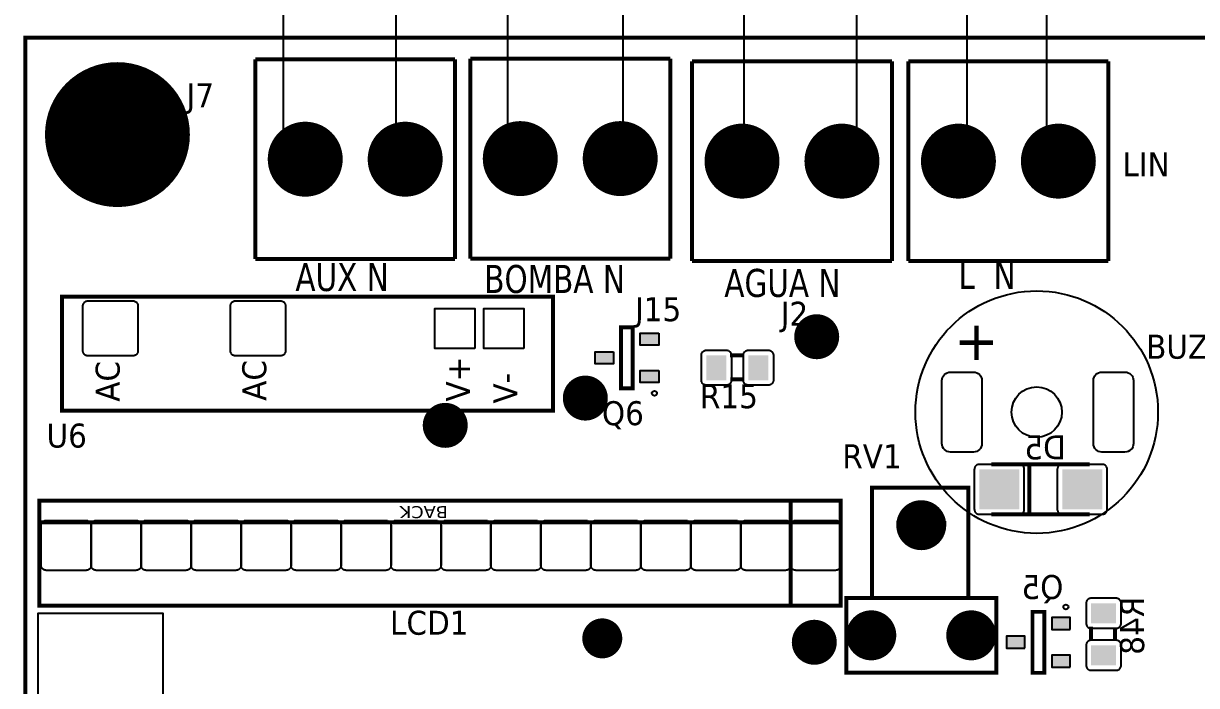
# Model space of a CAD drawing. Header units: millimetres. Extents: x 123.5 to 144.3, y 105.4 to 121.6.
# Drawn here: x 126.183 to 129.704, y 114.305 to 116.292 of the extents above; entities that cross this region are included whole.
import ezdxf

# ---------------------------------------------------------------- set-up
doc = ezdxf.new("R2010")
doc.units = ezdxf.units.MM
for name, color, linetype in [('BLK_12AWG', 7, 'Continuous'), ('DESC', 250, 'Continuous'), ('WIRES', 7, 'Continuous')]:
    doc.layers.add(name, color=color, linetype=linetype)
doc.styles.get("Standard").update_dxf_attribs({"font": 'tahoma.ttf'})

# ---------------------------------------------------------------- blocks, each defined once
blk = doc.blocks.new('RPAD')
blk.add_trace([(-0.5, -0.5), (-0.5, 0.5), (0.5, -0.5), (0.5, 0.5)])
blk = doc.blocks.new('EPAD')
at = {"const_width": 0.5}
blk.add_lwpolyline([(-0.25, 0, 1), (0.25, 0, 1)], format="xyb", close=True, dxfattribs=at)
blk = doc.blocks.new('scrcard')
for points, const_width in [([(127.2227, 111.6804), (131.8004, 111.6804), (131.8004, 115.2792), (127.2227, 115.2792), (127.2227, 111.6804)], 0.008), ([(127.2227, 111.6804), (131.8004, 111.6804), (131.8004, 115.2792), (127.2227, 115.2792), (127.2227, 111.6804)], 0.008), ([(127.2227, 111.6804), (131.8004, 111.6804), (131.8004, 115.2792), (127.2227, 115.2792), (127.2227, 111.6804)], 0.008), ([(127.6825, 115.2359), (127.6825, 114.8359)], 0.008), ([(127.6825, 115.2359), (128.0825, 115.2359)], 0.008), ([(127.6825, 115.2359), (127.6825, 114.8359)], 0.008), ([(127.6825, 115.2359), (128.0825, 115.2359)], 0.008), ([(127.6825, 115.2359), (127.6825, 114.8359)], 0.008), ([(127.6825, 115.2359), (128.0825, 115.2359)], 0.008), ([(128.0825, 115.2359), (128.0825, 114.8359)], 0.008), ([(128.0825, 115.2359), (128.0825, 114.8359)], 0.008), ([(128.0825, 115.2359), (128.0825, 114.8359)], 0.008), ([(128.1128, 115.2371), (128.1128, 114.8371)], 0.008), ([(128.1128, 115.2371), (128.5128, 115.2371)], 0.008), ([(128.1128, 115.2371), (128.1128, 114.8371)], 0.008), ([(128.1128, 115.2371), (128.5128, 115.2371)], 0.008), ([(128.1128, 115.2371), (128.1128, 114.8371)], 0.008), ([(128.1128, 115.2371), (128.5128, 115.2371)], 0.008), ([(128.5128, 115.2371), (128.5128, 114.8371)], 0.008), ([(128.5128, 115.2371), (128.5128, 114.8371)], 0.008), ([(128.5128, 115.2371), (128.5128, 114.8371)], 0.008), ([(128.5565, 115.232), (128.5565, 114.832)], 0.008), ([(128.5565, 115.232), (128.9565, 115.232)], 0.008), ([(128.5565, 115.232), (128.5565, 114.832)], 0.008), ([(128.5565, 115.232), (128.9565, 115.232)], 0.008), ([(128.5565, 115.232), (128.5565, 114.832)], 0.008), ([(128.5565, 115.232), (128.9565, 115.232)], 0.008), ([(128.9565, 115.232), (128.9565, 114.832)], 0.008), ([(128.9565, 115.232), (128.9565, 114.832)], 0.008), ([(128.9565, 115.232), (128.9565, 114.832)], 0.008), ([(128.9896, 115.232), (128.9896, 114.832)], 0.008), ([(128.9896, 115.232), (129.3896, 115.232)], 0.008), ([(128.9896, 115.232), (128.9896, 114.832)], 0.008), ([(128.9896, 115.232), (129.3896, 115.232)], 0.008), ([(128.9896, 115.232), (128.9896, 114.832)], 0.008), ([(128.9896, 115.232), (129.3896, 115.232)], 0.008), ([(129.3896, 115.232), (129.3896, 114.832)], 0.008), ([(129.3896, 115.232), (129.3896, 114.832)], 0.008), ([(129.3896, 115.232), (129.3896, 114.832)], 0.008), ([(127.6825, 114.8359), (128.0825, 114.8359)], 0.008), ([(127.6825, 114.8359), (128.0825, 114.8359)], 0.008), ([(127.6825, 114.8359), (128.0825, 114.8359)], 0.008), ([(128.1128, 114.8371), (128.5128, 114.8371)], 0.008), ([(128.1128, 114.8371), (128.5128, 114.8371)], 0.008), ([(128.1128, 114.8371), (128.5128, 114.8371)], 0.008), ([(128.5565, 114.832), (128.9565, 114.832)], 0.008), ([(128.5565, 114.832), (128.9565, 114.832)], 0.008), ([(128.5565, 114.832), (128.9565, 114.832)], 0.008), ([(128.9896, 114.832), (129.3896, 114.832)], 0.008), ([(128.9896, 114.832), (129.3896, 114.832)], 0.008), ([(128.9896, 114.832), (129.3896, 114.832)], 0.008), ([(127.296, 114.5326), (128.2785, 114.5326), (128.2785, 114.7609), (127.296, 114.7609), (127.296, 114.5326)], 0.008), ([(127.296, 114.5326), (128.2785, 114.5326), (128.2785, 114.7609), (127.296, 114.7609), (127.296, 114.5326)], 0.008), ([(127.296, 114.5326), (128.2785, 114.5326), (128.2785, 114.7609), (127.296, 114.7609), (127.296, 114.5326)], 0.008), ([(128.438, 114.6993), (128.4144, 114.6993), (128.4144, 114.5773), (128.438, 114.5773), (128.438, 114.6993)], 0.00787), ([(128.438, 114.6993), (128.4144, 114.6993), (128.4144, 114.5773), (128.438, 114.5773), (128.438, 114.6993)], 0.00787), ([(128.438, 114.6993), (128.4144, 114.6993), (128.4144, 114.5773), (128.438, 114.5773), (128.438, 114.6993)], 0.00787), ([(128.6603, 114.6436), (128.6323, 114.6436)], 0.008), ([(128.6603, 114.6436), (128.6323, 114.6436)], 0.008), ([(128.6603, 114.6436), (128.6323, 114.6436)], 0.008), ([(128.6603, 114.5956), (128.6333, 114.5956)], 0.008), ([(128.6603, 114.5956), (128.6333, 114.5956)], 0.008), ([(128.6603, 114.5956), (128.6333, 114.5956)], 0.008), ([(129.3524, 114.4252), (129.1554, 114.4252)], 0.008), ([(129.3524, 114.4252), (129.1554, 114.4252)], 0.008), ([(129.3524, 114.4252), (129.1554, 114.4252)], 0.008), ([(129.2314, 114.4252), (129.2314, 114.3252)], 0.008), ([(129.2314, 114.4252), (129.2314, 114.3252)], 0.008), ([(129.2314, 114.4252), (129.2314, 114.3252)], 0.008), ([(128.9167, 114.1578), (129.1097, 114.1578), (129.1097, 114.3782), (128.9167, 114.3782), (128.9167, 114.1578)], 0.008), ([(128.9167, 114.1578), (129.1097, 114.1578), (129.1097, 114.3782), (128.9167, 114.3782), (128.9167, 114.1578)], 0.008), ([(128.9167, 114.1578), (129.1097, 114.1578), (129.1097, 114.3782), (128.9167, 114.3782), (128.9167, 114.1578)], 0.008), ([(127.2502, 114.1422), (128.8542, 114.1422), (128.8542, 114.3524), (127.2502, 114.3524), (127.2502, 114.1422)], 0.008), ([(127.2502, 114.1422), (128.8542, 114.1422), (128.8542, 114.3524), (127.2502, 114.3524), (127.2502, 114.1422)], 0.008), ([(127.2502, 114.1422), (128.8542, 114.1422), (128.8542, 114.3524), (127.2502, 114.3524), (127.2502, 114.1422)], 0.008), ([(128.7542, 114.1461), (128.7542, 114.3485)], 0.008), ([(128.7542, 114.1461), (128.7542, 114.3485)], 0.008), ([(128.7542, 114.1461), (128.7542, 114.3485)], 0.008), ([(129.1554, 114.3252), (129.3524, 114.3252)], 0.008), ([(129.1554, 114.3252), (129.3524, 114.3252)], 0.008), ([(129.1554, 114.3252), (129.3524, 114.3252)], 0.008), ([(128.8514, 114.3091), (127.253, 114.3091)], 0.008), ([(128.8514, 114.3091), (127.253, 114.3091)], 0.008), ([(128.8514, 114.3091), (127.253, 114.3091)], 0.008), ([(128.9652, 114.308), (129.0652, 114.308)], 0.008), ([(128.9652, 114.308), (129.0652, 114.308)], 0.008), ([(128.9652, 114.308), (129.0652, 114.308)], 0.008), ([(128.8652, 114.008), (129.1652, 114.008), (129.1652, 114.158), (128.8652, 114.158), (128.8652, 114.008)], 0.008), ([(128.8652, 114.008), (129.1652, 114.008), (129.1652, 114.158), (128.8652, 114.158), (128.8652, 114.008)], 0.008), ([(128.8652, 114.008), (129.1652, 114.008), (129.1652, 114.158), (128.8652, 114.158), (128.8652, 114.008)], 0.008), ([(129.2614, 114.0079), (129.2378, 114.0079), (129.2378, 114.13), (129.2614, 114.13), (129.2614, 114.0079)], 0.00787), ([(129.2614, 114.0079), (129.2378, 114.0079), (129.2378, 114.13), (129.2614, 114.13), (129.2614, 114.0079)], 0.00787), ([(129.2614, 114.0079), (129.2378, 114.0079), (129.2378, 114.13), (129.2614, 114.13), (129.2614, 114.0079)], 0.00787), ([(129.3552, 114.0721), (129.3552, 114.1001)], 0.008), ([(129.3552, 114.0721), (129.3552, 114.1001)], 0.008), ([(129.3552, 114.0721), (129.3552, 114.1001)], 0.008), ([(129.4032, 114.0721), (129.4032, 114.0991)], 0.008), ([(129.4032, 114.0721), (129.4032, 114.0991)], 0.008), ([(129.4032, 114.0721), (129.4032, 114.0991)], 0.008)]:
    blk.add_lwpolyline(points, dxfattribs=dict(const_width=const_width))
for points in [[(127.4377, 114.6423), (127.3477, 114.6423), (127.3467, 114.6424), (127.3457, 114.6425), (127.3447, 114.6428), (127.3438, 114.6431), (127.3429, 114.6435), (127.3421, 114.644), (127.3413, 114.6446), (127.3406, 114.6452), (127.34, 114.6459), (127.3394, 114.6467), (127.3389, 114.6475), (127.3385, 114.6484), (127.3381, 114.6493), (127.3379, 114.6503), (127.3378, 114.6513), (127.3377, 114.6523), (127.3377, 114.7423), (127.3378, 114.7434), (127.3379, 114.7444), (127.3381, 114.7453), (127.3385, 114.7463), (127.3389, 114.7471), (127.3394, 114.748), (127.34, 114.7487), (127.3406, 114.7494), (127.3413, 114.7501), (127.3421, 114.7506), (127.3429, 114.7511), (127.3438, 114.7516), (127.3447, 114.7519), (127.3457, 114.7521), (127.3467, 114.7523), (127.3477, 114.7523), (127.4377, 114.7523), (127.4387, 114.7523), (127.4398, 114.7521), (127.4407, 114.7519), (127.4416, 114.7516), (127.4425, 114.7511), (127.4433, 114.7506), (127.4441, 114.7501), (127.4448, 114.7494), (127.4455, 114.7487), (127.446, 114.748), (127.4465, 114.7471), (127.4469, 114.7463), (127.4473, 114.7453), (127.4475, 114.7444), (127.4477, 114.7434), (127.4477, 114.7423), (127.4477, 114.6523), (127.4477, 114.6513), (127.4475, 114.6503), (127.4473, 114.6493), (127.4469, 114.6484), (127.4465, 114.6475), (127.446, 114.6467), (127.4455, 114.6459), (127.4448, 114.6452), (127.4441, 114.6446), (127.4433, 114.644), (127.4425, 114.6435), (127.4416, 114.6431), (127.4407, 114.6428), (127.4398, 114.6425), (127.4387, 114.6424), (127.4377, 114.6423)], [(127.733, 114.6423), (127.643, 114.6423), (127.6419, 114.6424), (127.6409, 114.6425), (127.64, 114.6428), (127.639, 114.6431), (127.6382, 114.6435), (127.6373, 114.644), (127.6366, 114.6446), (127.6359, 114.6452), (127.6352, 114.6459), (127.6347, 114.6467), (127.6342, 114.6475), (127.6338, 114.6484), (127.6334, 114.6493), (127.6332, 114.6503), (127.633, 114.6513), (127.633, 114.6523), (127.633, 114.7423), (127.633, 114.7434), (127.6332, 114.7444), (127.6334, 114.7453), (127.6338, 114.7463), (127.6342, 114.7471), (127.6347, 114.748), (127.6352, 114.7487), (127.6359, 114.7494), (127.6366, 114.7501), (127.6373, 114.7506), (127.6382, 114.7511), (127.639, 114.7516), (127.64, 114.7519), (127.6409, 114.7521), (127.6419, 114.7523), (127.643, 114.7523), (127.733, 114.7523), (127.734, 114.7523), (127.735, 114.7521), (127.736, 114.7519), (127.7369, 114.7516), (127.7378, 114.7511), (127.7386, 114.7506), (127.7394, 114.7501), (127.7401, 114.7494), (127.7407, 114.7487), (127.7413, 114.748), (127.7418, 114.7471), (127.7422, 114.7463), (127.7425, 114.7453), (127.7428, 114.7444), (127.7429, 114.7434), (127.743, 114.7423), (127.743, 114.6523), (127.7429, 114.6513), (127.7428, 114.6503), (127.7425, 114.6493), (127.7422, 114.6484), (127.7418, 114.6475), (127.7413, 114.6467), (127.7407, 114.6459), (127.7401, 114.6452), (127.7394, 114.6446), (127.7386, 114.644), (127.7378, 114.6435), (127.7369, 114.6431), (127.736, 114.6428), (127.735, 114.6425), (127.734, 114.6424), (127.733, 114.6423)], [(128.1217, 114.6573), (128.0417, 114.6573), (128.0417, 114.7373), (128.1217, 114.7373), (128.1217, 114.6573)], [(128.2201, 114.6573), (128.1401, 114.6573), (128.1401, 114.7373), (128.2201, 114.7373), (128.2201, 114.6573)], [(128.4899, 114.6877), (128.4899, 114.6637), (128.4529, 114.6637), (128.4529, 114.6877), (128.4899, 114.6877)], [(128.3994, 114.6503), (128.3994, 114.6263), (128.3624, 114.6263), (128.3624, 114.6503), (128.3994, 114.6503)], [(128.6253, 114.5836), (128.5853, 114.5836), (128.5843, 114.5836), (128.5833, 114.5838), (128.5823, 114.584), (128.5814, 114.5844), (128.5805, 114.5848), (128.5797, 114.5853), (128.5789, 114.5858), (128.5782, 114.5865), (128.5776, 114.5872), (128.577, 114.588), (128.5765, 114.5888), (128.5761, 114.5897), (128.5757, 114.5906), (128.5755, 114.5915), (128.5754, 114.5925), (128.5753, 114.5936), (128.5753, 114.6436), (128.5754, 114.6446), (128.5755, 114.6456), (128.5757, 114.6466), (128.5761, 114.6475), (128.5765, 114.6484), (128.577, 114.6492), (128.5776, 114.65), (128.5782, 114.6507), (128.5789, 114.6513), (128.5797, 114.6519), (128.5805, 114.6524), (128.5814, 114.6528), (128.5823, 114.6531), (128.5833, 114.6534), (128.5843, 114.6535), (128.5853, 114.6536), (128.6253, 114.6536), (128.6263, 114.6535), (128.6273, 114.6534), (128.6283, 114.6531), (128.6292, 114.6528), (128.6301, 114.6524), (128.6309, 114.6519), (128.6317, 114.6513), (128.6324, 114.6507), (128.6331, 114.65), (128.6336, 114.6492), (128.6341, 114.6484), (128.6345, 114.6475), (128.6349, 114.6466), (128.6351, 114.6456), (128.6353, 114.6446), (128.6353, 114.6436), (128.6353, 114.5936), (128.6353, 114.5925), (128.6351, 114.5915), (128.6349, 114.5906), (128.6345, 114.5897), (128.6341, 114.5888), (128.6336, 114.588), (128.6331, 114.5872), (128.6324, 114.5865), (128.6317, 114.5858), (128.6309, 114.5853), (128.6301, 114.5848), (128.6292, 114.5844), (128.6283, 114.584), (128.6273, 114.5838), (128.6263, 114.5836), (128.6253, 114.5836)], [(128.7093, 114.5836), (128.6693, 114.5836), (128.6683, 114.5836), (128.6673, 114.5838), (128.6663, 114.584), (128.6654, 114.5844), (128.6645, 114.5848), (128.6637, 114.5853), (128.6629, 114.5858), (128.6622, 114.5865), (128.6616, 114.5872), (128.661, 114.588), (128.6605, 114.5888), (128.6601, 114.5897), (128.6597, 114.5906), (128.6595, 114.5915), (128.6594, 114.5925), (128.6593, 114.5936), (128.6593, 114.6436), (128.6594, 114.6446), (128.6595, 114.6456), (128.6597, 114.6466), (128.6601, 114.6475), (128.6605, 114.6484), (128.661, 114.6492), (128.6616, 114.65), (128.6622, 114.6507), (128.6629, 114.6513), (128.6637, 114.6519), (128.6645, 114.6524), (128.6654, 114.6528), (128.6663, 114.6531), (128.6673, 114.6534), (128.6683, 114.6535), (128.6693, 114.6536), (128.7093, 114.6536), (128.7103, 114.6535), (128.7113, 114.6534), (128.7123, 114.6531), (128.7132, 114.6528), (128.7141, 114.6524), (128.7149, 114.6519), (128.7157, 114.6513), (128.7164, 114.6507), (128.7171, 114.65), (128.7176, 114.6492), (128.7181, 114.6484), (128.7185, 114.6475), (128.7189, 114.6466), (128.7191, 114.6456), (128.7193, 114.6446), (128.7193, 114.6436), (128.7193, 114.5936), (128.7193, 114.5925), (128.7191, 114.5915), (128.7189, 114.5906), (128.7185, 114.5897), (128.7181, 114.5888), (128.7176, 114.588), (128.7171, 114.5872), (128.7164, 114.5865), (128.7157, 114.5858), (128.7149, 114.5853), (128.7141, 114.5848), (128.7132, 114.5844), (128.7123, 114.584), (128.7113, 114.5838), (128.7103, 114.5836), (128.7093, 114.5836)], [(128.4899, 114.6129), (128.4899, 114.5889), (128.4529, 114.5889), (128.4529, 114.6129), (128.4899, 114.6129)], [(129.0737, 114.6097), (129.1197, 114.6097), (129.1232, 114.6094), (129.1264, 114.6084), (129.1293, 114.6069), (129.1318, 114.6048), (129.1338, 114.6023), (129.1354, 114.5994), (129.1364, 114.5962), (129.1367, 114.5927), (129.1367, 114.4667), (129.1364, 114.4633), (129.1354, 114.46), (129.1338, 114.4571), (129.1318, 114.4546), (129.1293, 114.4526), (129.1264, 114.451), (129.1232, 114.4501), (129.1197, 114.4497), (129.0737, 114.4497), (129.0702, 114.4501), (129.067, 114.451), (129.0641, 114.4526), (129.0616, 114.4546), (129.0596, 114.4571), (129.058, 114.46), (129.057, 114.4633), (129.0567, 114.4667), (129.0567, 114.5927), (129.057, 114.5962), (129.058, 114.5994), (129.0596, 114.6023), (129.0616, 114.6048), (129.0641, 114.6069), (129.067, 114.6084), (129.0702, 114.6094), (129.0737, 114.6097)], [(129.3769, 114.6097), (129.4229, 114.6097), (129.4263, 114.6094), (129.4295, 114.6084), (129.4324, 114.6069), (129.4349, 114.6048), (129.437, 114.6023), (129.4385, 114.5994), (129.4395, 114.5962), (129.4399, 114.5927), (129.4399, 114.4667), (129.4395, 114.4633), (129.4385, 114.46), (129.437, 114.4571), (129.4349, 114.4546), (129.4324, 114.4526), (129.4295, 114.451), (129.4263, 114.4501), (129.4229, 114.4497), (129.3769, 114.4497), (129.3734, 114.4501), (129.3702, 114.451), (129.3673, 114.4526), (129.3648, 114.4546), (129.3627, 114.4571), (129.3612, 114.46), (129.3602, 114.4633), (129.3599, 114.4667), (129.3599, 114.5927), (129.3602, 114.5962), (129.3612, 114.5994), (129.3627, 114.6023), (129.3648, 114.6048), (129.3673, 114.6069), (129.3702, 114.6084), (129.3734, 114.6094), (129.3769, 114.6097)], [(129.2114, 114.4252), (129.1314, 114.4252), (129.1304, 114.4251), (129.1294, 114.425), (129.1284, 114.4247), (129.1275, 114.4244), (129.1266, 114.424), (129.1258, 114.4235), (129.125, 114.4229), (129.1243, 114.4223), (129.1237, 114.4216), (129.1231, 114.4208), (129.1226, 114.42), (129.1222, 114.4191), (129.1219, 114.4182), (129.1216, 114.4172), (129.1215, 114.4162), (129.1214, 114.4152), (129.1214, 114.3352), (129.1215, 114.3341), (129.1216, 114.3331), (129.1219, 114.3321), (129.1222, 114.3312), (129.1226, 114.3303), (129.1231, 114.3295), (129.1237, 114.3288), (129.1243, 114.3281), (129.125, 114.3274), (129.1258, 114.3268), (129.1266, 114.3263), (129.1275, 114.3259), (129.1284, 114.3256), (129.1294, 114.3254), (129.1304, 114.3252), (129.1314, 114.3252), (129.2114, 114.3252), (129.2125, 114.3252), (129.2135, 114.3254), (129.2144, 114.3256), (129.2153, 114.3259), (129.2162, 114.3263), (129.217, 114.3268), (129.2178, 114.3274), (129.2185, 114.3281), (129.2192, 114.3288), (129.2197, 114.3295), (129.2202, 114.3303), (129.2206, 114.3312), (129.221, 114.3321), (129.2212, 114.3331), (129.2214, 114.3341), (129.2214, 114.3352), (129.2214, 114.4152), (129.2214, 114.4162), (129.2212, 114.4172), (129.221, 114.4182), (129.2206, 114.4191), (129.2202, 114.42), (129.2197, 114.4208), (129.2192, 114.4216), (129.2185, 114.4223), (129.2178, 114.4229), (129.217, 114.4235), (129.2162, 114.424), (129.2153, 114.4244), (129.2144, 114.4247), (129.2135, 114.425), (129.2125, 114.4251), (129.2114, 114.4252)], [(129.3774, 114.4252), (129.2974, 114.4252), (129.2964, 114.4251), (129.2954, 114.425), (129.2944, 114.4247), (129.2935, 114.4244), (129.2926, 114.424), (129.2918, 114.4235), (129.291, 114.4229), (129.2903, 114.4223), (129.2897, 114.4216), (129.2891, 114.4208), (129.2886, 114.42), (129.2882, 114.4191), (129.2879, 114.4182), (129.2876, 114.4172), (129.2875, 114.4162), (129.2874, 114.4152), (129.2874, 114.3352), (129.2875, 114.3341), (129.2876, 114.3331), (129.2879, 114.3321), (129.2882, 114.3312), (129.2886, 114.3303), (129.2891, 114.3295), (129.2897, 114.3288), (129.2903, 114.3281), (129.291, 114.3274), (129.2918, 114.3268), (129.2926, 114.3263), (129.2935, 114.3259), (129.2944, 114.3256), (129.2954, 114.3254), (129.2964, 114.3252), (129.2974, 114.3252), (129.3774, 114.3252), (129.3785, 114.3252), (129.3795, 114.3254), (129.3804, 114.3256), (129.3813, 114.3259), (129.3822, 114.3263), (129.383, 114.3268), (129.3838, 114.3274), (129.3845, 114.3281), (129.3852, 114.3288), (129.3857, 114.3295), (129.3862, 114.3303), (129.3866, 114.3312), (129.387, 114.3321), (129.3872, 114.3331), (129.3874, 114.3341), (129.3874, 114.3352), (129.3874, 114.4152), (129.3874, 114.4162), (129.3872, 114.4172), (129.387, 114.4182), (129.3866, 114.4191), (129.3862, 114.42), (129.3857, 114.4208), (129.3852, 114.4216), (129.3845, 114.4223), (129.3838, 114.4229), (129.383, 114.4235), (129.3822, 114.424), (129.3813, 114.4244), (129.3804, 114.4247), (129.3795, 114.425), (129.3785, 114.4251), (129.3774, 114.4252)], [(127.3442, 114.213), (127.2642, 114.213), (127.2631, 114.2131), (127.2621, 114.2132), (127.2612, 114.2135), (127.2602, 114.2138), (127.2594, 114.2142), (127.2585, 114.2147), (127.2578, 114.2153), (127.2571, 114.2159), (127.2564, 114.2166), (127.2558, 114.2174), (127.2553, 114.2182), (127.2549, 114.2191), (127.2546, 114.22), (127.2544, 114.221), (127.2542, 114.222), (127.2542, 114.223), (127.2542, 114.303), (127.2542, 114.3041), (127.2544, 114.3051), (127.2546, 114.306), (127.2549, 114.307), (127.2553, 114.3078), (127.2558, 114.3087), (127.2564, 114.3094), (127.2571, 114.3101), (127.2578, 114.3108), (127.2585, 114.3113), (127.2594, 114.3118), (127.2602, 114.3123), (127.2612, 114.3126), (127.2621, 114.3128), (127.2631, 114.313), (127.2642, 114.313), (127.3442, 114.313), (127.3452, 114.313), (127.3462, 114.3128), (127.3472, 114.3126), (127.3481, 114.3123), (127.349, 114.3118), (127.3498, 114.3113), (127.3506, 114.3108), (127.3513, 114.3101), (127.3519, 114.3094), (127.3525, 114.3087), (127.353, 114.3078), (127.3534, 114.307), (127.3537, 114.306), (127.354, 114.3051), (127.3541, 114.3041), (127.3542, 114.303), (127.3542, 114.223), (127.3541, 114.222), (127.354, 114.221), (127.3537, 114.22), (127.3534, 114.2191), (127.353, 114.2182), (127.3525, 114.2174), (127.3519, 114.2166), (127.3513, 114.2159), (127.3506, 114.2153), (127.3498, 114.2147), (127.349, 114.2142), (127.3481, 114.2138), (127.3472, 114.2135), (127.3462, 114.2132), (127.3452, 114.2131), (127.3442, 114.213)], [(127.4442, 114.213), (127.3642, 114.213), (127.3631, 114.2131), (127.3621, 114.2132), (127.3612, 114.2135), (127.3602, 114.2138), (127.3594, 114.2142), (127.3585, 114.2147), (127.3578, 114.2153), (127.3571, 114.2159), (127.3564, 114.2166), (127.3558, 114.2174), (127.3553, 114.2182), (127.3549, 114.2191), (127.3546, 114.22), (127.3544, 114.221), (127.3542, 114.222), (127.3542, 114.223), (127.3542, 114.303), (127.3542, 114.3041), (127.3544, 114.3051), (127.3546, 114.306), (127.3549, 114.307), (127.3553, 114.3078), (127.3558, 114.3087), (127.3564, 114.3094), (127.3571, 114.3101), (127.3578, 114.3108), (127.3585, 114.3113), (127.3594, 114.3118), (127.3602, 114.3123), (127.3612, 114.3126), (127.3621, 114.3128), (127.3631, 114.313), (127.3642, 114.313), (127.4442, 114.313), (127.4452, 114.313), (127.4462, 114.3128), (127.4472, 114.3126), (127.4481, 114.3123), (127.449, 114.3118), (127.4498, 114.3113), (127.4506, 114.3108), (127.4513, 114.3101), (127.4519, 114.3094), (127.4525, 114.3087), (127.453, 114.3078), (127.4534, 114.307), (127.4537, 114.306), (127.454, 114.3051), (127.4541, 114.3041), (127.4542, 114.303), (127.4542, 114.223), (127.4541, 114.222), (127.454, 114.221), (127.4537, 114.22), (127.4534, 114.2191), (127.453, 114.2182), (127.4525, 114.2174), (127.4519, 114.2166), (127.4513, 114.2159), (127.4506, 114.2153), (127.4498, 114.2147), (127.449, 114.2142), (127.4481, 114.2138), (127.4472, 114.2135), (127.4462, 114.2132), (127.4452, 114.2131), (127.4442, 114.213)], [(127.5442, 114.213), (127.4642, 114.213), (127.4631, 114.2131), (127.4621, 114.2132), (127.4612, 114.2135), (127.4602, 114.2138), (127.4594, 114.2142), (127.4585, 114.2147), (127.4578, 114.2153), (127.4571, 114.2159), (127.4564, 114.2166), (127.4558, 114.2174), (127.4553, 114.2182), (127.4549, 114.2191), (127.4546, 114.22), (127.4544, 114.221), (127.4542, 114.222), (127.4542, 114.223), (127.4542, 114.303), (127.4542, 114.3041), (127.4544, 114.3051), (127.4546, 114.306), (127.4549, 114.307), (127.4553, 114.3078), (127.4558, 114.3087), (127.4564, 114.3094), (127.4571, 114.3101), (127.4578, 114.3108), (127.4585, 114.3113), (127.4594, 114.3118), (127.4602, 114.3123), (127.4612, 114.3126), (127.4621, 114.3128), (127.4631, 114.313), (127.4642, 114.313), (127.5442, 114.313), (127.5452, 114.313), (127.5462, 114.3128), (127.5472, 114.3126), (127.5481, 114.3123), (127.549, 114.3118), (127.5498, 114.3113), (127.5506, 114.3108), (127.5513, 114.3101), (127.5519, 114.3094), (127.5525, 114.3087), (127.553, 114.3078), (127.5534, 114.307), (127.5537, 114.306), (127.554, 114.3051), (127.5541, 114.3041), (127.5542, 114.303), (127.5542, 114.223), (127.5541, 114.222), (127.554, 114.221), (127.5537, 114.22), (127.5534, 114.2191), (127.553, 114.2182), (127.5525, 114.2174), (127.5519, 114.2166), (127.5513, 114.2159), (127.5506, 114.2153), (127.5498, 114.2147), (127.549, 114.2142), (127.5481, 114.2138), (127.5472, 114.2135), (127.5462, 114.2132), (127.5452, 114.2131), (127.5442, 114.213)], [(127.6442, 114.213), (127.5642, 114.213), (127.5631, 114.2131), (127.5621, 114.2132), (127.5612, 114.2135), (127.5602, 114.2138), (127.5594, 114.2142), (127.5585, 114.2147), (127.5578, 114.2153), (127.5571, 114.2159), (127.5564, 114.2166), (127.5558, 114.2174), (127.5553, 114.2182), (127.5549, 114.2191), (127.5546, 114.22), (127.5544, 114.221), (127.5542, 114.222), (127.5542, 114.223), (127.5542, 114.303), (127.5542, 114.3041), (127.5544, 114.3051), (127.5546, 114.306), (127.5549, 114.307), (127.5553, 114.3078), (127.5558, 114.3087), (127.5564, 114.3094), (127.5571, 114.3101), (127.5578, 114.3108), (127.5585, 114.3113), (127.5594, 114.3118), (127.5602, 114.3123), (127.5612, 114.3126), (127.5621, 114.3128), (127.5631, 114.313), (127.5642, 114.313), (127.6442, 114.313), (127.6452, 114.313), (127.6462, 114.3128), (127.6472, 114.3126), (127.6481, 114.3123), (127.649, 114.3118), (127.6498, 114.3113), (127.6506, 114.3108), (127.6513, 114.3101), (127.6519, 114.3094), (127.6525, 114.3087), (127.653, 114.3078), (127.6534, 114.307), (127.6537, 114.306), (127.654, 114.3051), (127.6541, 114.3041), (127.6542, 114.303), (127.6542, 114.223), (127.6541, 114.222), (127.654, 114.221), (127.6537, 114.22), (127.6534, 114.2191), (127.653, 114.2182), (127.6525, 114.2174), (127.6519, 114.2166), (127.6513, 114.2159), (127.6506, 114.2153), (127.6498, 114.2147), (127.649, 114.2142), (127.6481, 114.2138), (127.6472, 114.2135), (127.6462, 114.2132), (127.6452, 114.2131), (127.6442, 114.213)], [(127.7442, 114.213), (127.6642, 114.213), (127.6631, 114.2131), (127.6621, 114.2132), (127.6612, 114.2135), (127.6602, 114.2138), (127.6594, 114.2142), (127.6585, 114.2147), (127.6578, 114.2153), (127.6571, 114.2159), (127.6564, 114.2166), (127.6558, 114.2174), (127.6553, 114.2182), (127.6549, 114.2191), (127.6546, 114.22), (127.6544, 114.221), (127.6542, 114.222), (127.6542, 114.223), (127.6542, 114.303), (127.6542, 114.3041), (127.6544, 114.3051), (127.6546, 114.306), (127.6549, 114.307), (127.6553, 114.3078), (127.6558, 114.3087), (127.6564, 114.3094), (127.6571, 114.3101), (127.6578, 114.3108), (127.6585, 114.3113), (127.6594, 114.3118), (127.6602, 114.3123), (127.6612, 114.3126), (127.6621, 114.3128), (127.6631, 114.313), (127.6642, 114.313), (127.7442, 114.313), (127.7452, 114.313), (127.7462, 114.3128), (127.7472, 114.3126), (127.7481, 114.3123), (127.749, 114.3118), (127.7498, 114.3113), (127.7506, 114.3108), (127.7513, 114.3101), (127.7519, 114.3094), (127.7525, 114.3087), (127.753, 114.3078), (127.7534, 114.307), (127.7537, 114.306), (127.754, 114.3051), (127.7541, 114.3041), (127.7542, 114.303), (127.7542, 114.223), (127.7541, 114.222), (127.754, 114.221), (127.7537, 114.22), (127.7534, 114.2191), (127.753, 114.2182), (127.7525, 114.2174), (127.7519, 114.2166), (127.7513, 114.2159), (127.7506, 114.2153), (127.7498, 114.2147), (127.749, 114.2142), (127.7481, 114.2138), (127.7472, 114.2135), (127.7462, 114.2132), (127.7452, 114.2131), (127.7442, 114.213)], [(127.8442, 114.213), (127.7642, 114.213), (127.7631, 114.2131), (127.7621, 114.2132), (127.7612, 114.2135), (127.7602, 114.2138), (127.7594, 114.2142), (127.7585, 114.2147), (127.7578, 114.2153), (127.7571, 114.2159), (127.7564, 114.2166), (127.7558, 114.2174), (127.7553, 114.2182), (127.7549, 114.2191), (127.7546, 114.22), (127.7544, 114.221), (127.7542, 114.222), (127.7542, 114.223), (127.7542, 114.303), (127.7542, 114.3041), (127.7544, 114.3051), (127.7546, 114.306), (127.7549, 114.307), (127.7553, 114.3078), (127.7558, 114.3087), (127.7564, 114.3094), (127.7571, 114.3101), (127.7578, 114.3108), (127.7585, 114.3113), (127.7594, 114.3118), (127.7602, 114.3123), (127.7612, 114.3126), (127.7621, 114.3128), (127.7631, 114.313), (127.7642, 114.313), (127.8442, 114.313), (127.8452, 114.313), (127.8462, 114.3128), (127.8472, 114.3126), (127.8481, 114.3123), (127.849, 114.3118), (127.8498, 114.3113), (127.8506, 114.3108), (127.8513, 114.3101), (127.8519, 114.3094), (127.8525, 114.3087), (127.853, 114.3078), (127.8534, 114.307), (127.8537, 114.306), (127.854, 114.3051), (127.8541, 114.3041), (127.8542, 114.303), (127.8542, 114.223), (127.8541, 114.222), (127.854, 114.221), (127.8537, 114.22), (127.8534, 114.2191), (127.853, 114.2182), (127.8525, 114.2174), (127.8519, 114.2166), (127.8513, 114.2159), (127.8506, 114.2153), (127.8498, 114.2147), (127.849, 114.2142), (127.8481, 114.2138), (127.8472, 114.2135), (127.8462, 114.2132), (127.8452, 114.2131), (127.8442, 114.213)], [(127.9442, 114.213), (127.8642, 114.213), (127.8631, 114.2131), (127.8621, 114.2132), (127.8612, 114.2135), (127.8602, 114.2138), (127.8594, 114.2142), (127.8585, 114.2147), (127.8578, 114.2153), (127.8571, 114.2159), (127.8564, 114.2166), (127.8558, 114.2174), (127.8553, 114.2182), (127.8549, 114.2191), (127.8546, 114.22), (127.8544, 114.221), (127.8542, 114.222), (127.8542, 114.223), (127.8542, 114.303), (127.8542, 114.3041), (127.8544, 114.3051), (127.8546, 114.306), (127.8549, 114.307), (127.8553, 114.3078), (127.8558, 114.3087), (127.8564, 114.3094), (127.8571, 114.3101), (127.8578, 114.3108), (127.8585, 114.3113), (127.8594, 114.3118), (127.8602, 114.3123), (127.8612, 114.3126), (127.8621, 114.3128), (127.8631, 114.313), (127.8642, 114.313), (127.9442, 114.313), (127.9452, 114.313), (127.9462, 114.3128), (127.9472, 114.3126), (127.9481, 114.3123), (127.949, 114.3118), (127.9498, 114.3113), (127.9506, 114.3108), (127.9513, 114.3101), (127.9519, 114.3094), (127.9525, 114.3087), (127.953, 114.3078), (127.9534, 114.307), (127.9537, 114.306), (127.954, 114.3051), (127.9541, 114.3041), (127.9542, 114.303), (127.9542, 114.223), (127.9541, 114.222), (127.954, 114.221), (127.9537, 114.22), (127.9534, 114.2191), (127.953, 114.2182), (127.9525, 114.2174), (127.9519, 114.2166), (127.9513, 114.2159), (127.9506, 114.2153), (127.9498, 114.2147), (127.949, 114.2142), (127.9481, 114.2138), (127.9472, 114.2135), (127.9462, 114.2132), (127.9452, 114.2131), (127.9442, 114.213)], [(128.0442, 114.213), (127.9642, 114.213), (127.9631, 114.2131), (127.9621, 114.2132), (127.9612, 114.2135), (127.9602, 114.2138), (127.9594, 114.2142), (127.9585, 114.2147), (127.9578, 114.2153), (127.9571, 114.2159), (127.9564, 114.2166), (127.9558, 114.2174), (127.9553, 114.2182), (127.9549, 114.2191), (127.9546, 114.22), (127.9544, 114.221), (127.9542, 114.222), (127.9542, 114.223), (127.9542, 114.303), (127.9542, 114.3041), (127.9544, 114.3051), (127.9546, 114.306), (127.9549, 114.307), (127.9553, 114.3078), (127.9558, 114.3087), (127.9564, 114.3094), (127.9571, 114.3101), (127.9578, 114.3108), (127.9585, 114.3113), (127.9594, 114.3118), (127.9602, 114.3123), (127.9612, 114.3126), (127.9621, 114.3128), (127.9631, 114.313), (127.9642, 114.313), (128.0442, 114.313), (128.0452, 114.313), (128.0462, 114.3128), (128.0472, 114.3126), (128.0481, 114.3123), (128.049, 114.3118), (128.0498, 114.3113), (128.0506, 114.3108), (128.0513, 114.3101), (128.0519, 114.3094), (128.0525, 114.3087), (128.053, 114.3078), (128.0534, 114.307), (128.0537, 114.306), (128.054, 114.3051), (128.0541, 114.3041), (128.0542, 114.303), (128.0542, 114.223), (128.0541, 114.222), (128.054, 114.221), (128.0537, 114.22), (128.0534, 114.2191), (128.053, 114.2182), (128.0525, 114.2174), (128.0519, 114.2166), (128.0513, 114.2159), (128.0506, 114.2153), (128.0498, 114.2147), (128.049, 114.2142), (128.0481, 114.2138), (128.0472, 114.2135), (128.0462, 114.2132), (128.0452, 114.2131), (128.0442, 114.213)], [(128.1442, 114.213), (128.0642, 114.213), (128.0631, 114.2131), (128.0621, 114.2132), (128.0612, 114.2135), (128.0602, 114.2138), (128.0594, 114.2142), (128.0585, 114.2147), (128.0578, 114.2153), (128.0571, 114.2159), (128.0564, 114.2166), (128.0558, 114.2174), (128.0553, 114.2182), (128.0549, 114.2191), (128.0546, 114.22), (128.0544, 114.221), (128.0542, 114.222), (128.0542, 114.223), (128.0542, 114.303), (128.0542, 114.3041), (128.0544, 114.3051), (128.0546, 114.306), (128.0549, 114.307), (128.0553, 114.3078), (128.0558, 114.3087), (128.0564, 114.3094), (128.0571, 114.3101), (128.0578, 114.3108), (128.0585, 114.3113), (128.0594, 114.3118), (128.0602, 114.3123), (128.0612, 114.3126), (128.0621, 114.3128), (128.0631, 114.313), (128.0642, 114.313), (128.1442, 114.313), (128.1452, 114.313), (128.1462, 114.3128), (128.1472, 114.3126), (128.1481, 114.3123), (128.149, 114.3118), (128.1498, 114.3113), (128.1506, 114.3108), (128.1513, 114.3101), (128.1519, 114.3094), (128.1525, 114.3087), (128.153, 114.3078), (128.1534, 114.307), (128.1537, 114.306), (128.154, 114.3051), (128.1541, 114.3041), (128.1542, 114.303), (128.1542, 114.223), (128.1541, 114.222), (128.154, 114.221), (128.1537, 114.22), (128.1534, 114.2191), (128.153, 114.2182), (128.1525, 114.2174), (128.1519, 114.2166), (128.1513, 114.2159), (128.1506, 114.2153), (128.1498, 114.2147), (128.149, 114.2142), (128.1481, 114.2138), (128.1472, 114.2135), (128.1462, 114.2132), (128.1452, 114.2131), (128.1442, 114.213)], [(128.2442, 114.213), (128.1642, 114.213), (128.1631, 114.2131), (128.1621, 114.2132), (128.1612, 114.2135), (128.1602, 114.2138), (128.1594, 114.2142), (128.1585, 114.2147), (128.1578, 114.2153), (128.1571, 114.2159), (128.1564, 114.2166), (128.1558, 114.2174), (128.1553, 114.2182), (128.1549, 114.2191), (128.1546, 114.22), (128.1544, 114.221), (128.1542, 114.222), (128.1542, 114.223), (128.1542, 114.303), (128.1542, 114.3041), (128.1544, 114.3051), (128.1546, 114.306), (128.1549, 114.307), (128.1553, 114.3078), (128.1558, 114.3087), (128.1564, 114.3094), (128.1571, 114.3101), (128.1578, 114.3108), (128.1585, 114.3113), (128.1594, 114.3118), (128.1602, 114.3123), (128.1612, 114.3126), (128.1621, 114.3128), (128.1631, 114.313), (128.1642, 114.313), (128.2442, 114.313), (128.2452, 114.313), (128.2462, 114.3128), (128.2472, 114.3126), (128.2481, 114.3123), (128.249, 114.3118), (128.2498, 114.3113), (128.2506, 114.3108), (128.2513, 114.3101), (128.2519, 114.3094), (128.2525, 114.3087), (128.253, 114.3078), (128.2534, 114.307), (128.2537, 114.306), (128.254, 114.3051), (128.2541, 114.3041), (128.2542, 114.303), (128.2542, 114.223), (128.2541, 114.222), (128.254, 114.221), (128.2537, 114.22), (128.2534, 114.2191), (128.253, 114.2182), (128.2525, 114.2174), (128.2519, 114.2166), (128.2513, 114.2159), (128.2506, 114.2153), (128.2498, 114.2147), (128.249, 114.2142), (128.2481, 114.2138), (128.2472, 114.2135), (128.2462, 114.2132), (128.2452, 114.2131), (128.2442, 114.213)], [(128.3442, 114.213), (128.2642, 114.213), (128.2631, 114.2131), (128.2621, 114.2132), (128.2612, 114.2135), (128.2602, 114.2138), (128.2594, 114.2142), (128.2585, 114.2147), (128.2578, 114.2153), (128.2571, 114.2159), (128.2564, 114.2166), (128.2558, 114.2174), (128.2553, 114.2182), (128.2549, 114.2191), (128.2546, 114.22), (128.2544, 114.221), (128.2542, 114.222), (128.2542, 114.223), (128.2542, 114.303), (128.2542, 114.3041), (128.2544, 114.3051), (128.2546, 114.306), (128.2549, 114.307), (128.2553, 114.3078), (128.2558, 114.3087), (128.2564, 114.3094), (128.2571, 114.3101), (128.2578, 114.3108), (128.2585, 114.3113), (128.2594, 114.3118), (128.2602, 114.3123), (128.2612, 114.3126), (128.2621, 114.3128), (128.2631, 114.313), (128.2642, 114.313), (128.3442, 114.313), (128.3452, 114.313), (128.3462, 114.3128), (128.3472, 114.3126), (128.3481, 114.3123), (128.349, 114.3118), (128.3498, 114.3113), (128.3506, 114.3108), (128.3513, 114.3101), (128.3519, 114.3094), (128.3525, 114.3087), (128.353, 114.3078), (128.3534, 114.307), (128.3537, 114.306), (128.354, 114.3051), (128.3541, 114.3041), (128.3542, 114.303), (128.3542, 114.223), (128.3541, 114.222), (128.354, 114.221), (128.3537, 114.22), (128.3534, 114.2191), (128.353, 114.2182), (128.3525, 114.2174), (128.3519, 114.2166), (128.3513, 114.2159), (128.3506, 114.2153), (128.3498, 114.2147), (128.349, 114.2142), (128.3481, 114.2138), (128.3472, 114.2135), (128.3462, 114.2132), (128.3452, 114.2131), (128.3442, 114.213)], [(128.4442, 114.213), (128.3642, 114.213), (128.3631, 114.2131), (128.3621, 114.2132), (128.3612, 114.2135), (128.3602, 114.2138), (128.3594, 114.2142), (128.3585, 114.2147), (128.3578, 114.2153), (128.3571, 114.2159), (128.3564, 114.2166), (128.3558, 114.2174), (128.3553, 114.2182), (128.3549, 114.2191), (128.3546, 114.22), (128.3544, 114.221), (128.3542, 114.222), (128.3542, 114.223), (128.3542, 114.303), (128.3542, 114.3041), (128.3544, 114.3051), (128.3546, 114.306), (128.3549, 114.307), (128.3553, 114.3078), (128.3558, 114.3087), (128.3564, 114.3094), (128.3571, 114.3101), (128.3578, 114.3108), (128.3585, 114.3113), (128.3594, 114.3118), (128.3602, 114.3123), (128.3612, 114.3126), (128.3621, 114.3128), (128.3631, 114.313), (128.3642, 114.313), (128.4442, 114.313), (128.4452, 114.313), (128.4462, 114.3128), (128.4472, 114.3126), (128.4481, 114.3123), (128.449, 114.3118), (128.4498, 114.3113), (128.4506, 114.3108), (128.4513, 114.3101), (128.4519, 114.3094), (128.4525, 114.3087), (128.453, 114.3078), (128.4534, 114.307), (128.4537, 114.306), (128.454, 114.3051), (128.4541, 114.3041), (128.4542, 114.303), (128.4542, 114.223), (128.4541, 114.222), (128.454, 114.221), (128.4537, 114.22), (128.4534, 114.2191), (128.453, 114.2182), (128.4525, 114.2174), (128.4519, 114.2166), (128.4513, 114.2159), (128.4506, 114.2153), (128.4498, 114.2147), (128.449, 114.2142), (128.4481, 114.2138), (128.4472, 114.2135), (128.4462, 114.2132), (128.4452, 114.2131), (128.4442, 114.213)], [(128.5442, 114.213), (128.4642, 114.213), (128.4631, 114.2131), (128.4621, 114.2132), (128.4612, 114.2135), (128.4602, 114.2138), (128.4594, 114.2142), (128.4585, 114.2147), (128.4578, 114.2153), (128.4571, 114.2159), (128.4564, 114.2166), (128.4558, 114.2174), (128.4553, 114.2182), (128.4549, 114.2191), (128.4546, 114.22), (128.4544, 114.221), (128.4542, 114.222), (128.4542, 114.223), (128.4542, 114.303), (128.4542, 114.3041), (128.4544, 114.3051), (128.4546, 114.306), (128.4549, 114.307), (128.4553, 114.3078), (128.4558, 114.3087), (128.4564, 114.3094), (128.4571, 114.3101), (128.4578, 114.3108), (128.4585, 114.3113), (128.4594, 114.3118), (128.4602, 114.3123), (128.4612, 114.3126), (128.4621, 114.3128), (128.4631, 114.313), (128.4642, 114.313), (128.5442, 114.313), (128.5452, 114.313), (128.5462, 114.3128), (128.5472, 114.3126), (128.5481, 114.3123), (128.549, 114.3118), (128.5498, 114.3113), (128.5506, 114.3108), (128.5513, 114.3101), (128.5519, 114.3094), (128.5525, 114.3087), (128.553, 114.3078), (128.5534, 114.307), (128.5537, 114.306), (128.554, 114.3051), (128.5541, 114.3041), (128.5542, 114.303), (128.5542, 114.223), (128.5541, 114.222), (128.554, 114.221), (128.5537, 114.22), (128.5534, 114.2191), (128.553, 114.2182), (128.5525, 114.2174), (128.5519, 114.2166), (128.5513, 114.2159), (128.5506, 114.2153), (128.5498, 114.2147), (128.549, 114.2142), (128.5481, 114.2138), (128.5472, 114.2135), (128.5462, 114.2132), (128.5452, 114.2131), (128.5442, 114.213)], [(128.6442, 114.213), (128.5642, 114.213), (128.5631, 114.2131), (128.5621, 114.2132), (128.5612, 114.2135), (128.5602, 114.2138), (128.5594, 114.2142), (128.5585, 114.2147), (128.5578, 114.2153), (128.5571, 114.2159), (128.5564, 114.2166), (128.5558, 114.2174), (128.5553, 114.2182), (128.5549, 114.2191), (128.5546, 114.22), (128.5544, 114.221), (128.5542, 114.222), (128.5542, 114.223), (128.5542, 114.303), (128.5542, 114.3041), (128.5544, 114.3051), (128.5546, 114.306), (128.5549, 114.307), (128.5553, 114.3078), (128.5558, 114.3087), (128.5564, 114.3094), (128.5571, 114.3101), (128.5578, 114.3108), (128.5585, 114.3113), (128.5594, 114.3118), (128.5602, 114.3123), (128.5612, 114.3126), (128.5621, 114.3128), (128.5631, 114.313), (128.5642, 114.313), (128.6442, 114.313), (128.6452, 114.313), (128.6462, 114.3128), (128.6472, 114.3126), (128.6481, 114.3123), (128.649, 114.3118), (128.6498, 114.3113), (128.6506, 114.3108), (128.6513, 114.3101), (128.6519, 114.3094), (128.6525, 114.3087), (128.653, 114.3078), (128.6534, 114.307), (128.6537, 114.306), (128.654, 114.3051), (128.6541, 114.3041), (128.6542, 114.303), (128.6542, 114.223), (128.6541, 114.222), (128.654, 114.221), (128.6537, 114.22), (128.6534, 114.2191), (128.653, 114.2182), (128.6525, 114.2174), (128.6519, 114.2166), (128.6513, 114.2159), (128.6506, 114.2153), (128.6498, 114.2147), (128.649, 114.2142), (128.6481, 114.2138), (128.6472, 114.2135), (128.6462, 114.2132), (128.6452, 114.2131), (128.6442, 114.213)], [(128.7442, 114.213), (128.6642, 114.213), (128.6631, 114.2131), (128.6621, 114.2132), (128.6612, 114.2135), (128.6602, 114.2138), (128.6594, 114.2142), (128.6585, 114.2147), (128.6578, 114.2153), (128.6571, 114.2159), (128.6564, 114.2166), (128.6558, 114.2174), (128.6553, 114.2182), (128.6549, 114.2191), (128.6546, 114.22), (128.6544, 114.221), (128.6542, 114.222), (128.6542, 114.223), (128.6542, 114.303), (128.6542, 114.3041), (128.6544, 114.3051), (128.6546, 114.306), (128.6549, 114.307), (128.6553, 114.3078), (128.6558, 114.3087), (128.6564, 114.3094), (128.6571, 114.3101), (128.6578, 114.3108), (128.6585, 114.3113), (128.6594, 114.3118), (128.6602, 114.3123), (128.6612, 114.3126), (128.6621, 114.3128), (128.6631, 114.313), (128.6642, 114.313), (128.7442, 114.313), (128.7452, 114.313), (128.7462, 114.3128), (128.7472, 114.3126), (128.7481, 114.3123), (128.749, 114.3118), (128.7498, 114.3113), (128.7506, 114.3108), (128.7513, 114.3101), (128.7519, 114.3094), (128.7525, 114.3087), (128.753, 114.3078), (128.7534, 114.307), (128.7537, 114.306), (128.754, 114.3051), (128.7541, 114.3041), (128.7542, 114.303), (128.7542, 114.223), (128.7541, 114.222), (128.754, 114.221), (128.7537, 114.22), (128.7534, 114.2191), (128.753, 114.2182), (128.7525, 114.2174), (128.7519, 114.2166), (128.7513, 114.2159), (128.7506, 114.2153), (128.7498, 114.2147), (128.749, 114.2142), (128.7481, 114.2138), (128.7472, 114.2135), (128.7462, 114.2132), (128.7452, 114.2131), (128.7442, 114.213)], [(128.8442, 114.213), (128.7642, 114.213), (128.7631, 114.2131), (128.7621, 114.2132), (128.7612, 114.2135), (128.7602, 114.2138), (128.7594, 114.2142), (128.7585, 114.2147), (128.7578, 114.2153), (128.7571, 114.2159), (128.7564, 114.2166), (128.7558, 114.2174), (128.7553, 114.2182), (128.7549, 114.2191), (128.7546, 114.22), (128.7544, 114.221), (128.7542, 114.222), (128.7542, 114.223), (128.7542, 114.303), (128.7542, 114.3041), (128.7544, 114.3051), (128.7546, 114.306), (128.7549, 114.307), (128.7553, 114.3078), (128.7558, 114.3087), (128.7564, 114.3094), (128.7571, 114.3101), (128.7578, 114.3108), (128.7585, 114.3113), (128.7594, 114.3118), (128.7602, 114.3123), (128.7612, 114.3126), (128.7621, 114.3128), (128.7631, 114.313), (128.7642, 114.313), (128.8442, 114.313), (128.8452, 114.313), (128.8462, 114.3128), (128.8472, 114.3126), (128.8481, 114.3123), (128.849, 114.3118), (128.8498, 114.3113), (128.8506, 114.3108), (128.8513, 114.3101), (128.8519, 114.3094), (128.8525, 114.3087), (128.853, 114.3078), (128.8534, 114.307), (128.8537, 114.306), (128.854, 114.3051), (128.8541, 114.3041), (128.8542, 114.303), (128.8542, 114.223), (128.8541, 114.222), (128.854, 114.221), (128.8537, 114.22), (128.8534, 114.2191), (128.853, 114.2182), (128.8525, 114.2174), (128.8519, 114.2166), (128.8513, 114.2159), (128.8506, 114.2153), (128.8498, 114.2147), (128.849, 114.2142), (128.8481, 114.2138), (128.8472, 114.2135), (128.8462, 114.2132), (128.8452, 114.2131), (128.8442, 114.213)], [(129.4152, 114.1071), (129.4152, 114.1471), (129.4151, 114.1482), (129.415, 114.1492), (129.4147, 114.1502), (129.4144, 114.1511), (129.414, 114.152), (129.4135, 114.1528), (129.4129, 114.1536), (129.4123, 114.1543), (129.4116, 114.1549), (129.4108, 114.1555), (129.41, 114.156), (129.4091, 114.1564), (129.4082, 114.1567), (129.4072, 114.1569), (129.4062, 114.1571), (129.4052, 114.1571), (129.3552, 114.1571), (129.3541, 114.1571), (129.3531, 114.1569), (129.3521, 114.1567), (129.3512, 114.1564), (129.3503, 114.156), (129.3495, 114.1555), (129.3488, 114.1549), (129.348, 114.1543), (129.3474, 114.1536), (129.3468, 114.1528), (129.3463, 114.152), (129.3459, 114.1511), (129.3456, 114.1502), (129.3454, 114.1492), (129.3452, 114.1482), (129.3452, 114.1471), (129.3452, 114.1071), (129.3452, 114.1061), (129.3454, 114.1051), (129.3456, 114.1041), (129.3459, 114.1032), (129.3463, 114.1023), (129.3468, 114.1015), (129.3474, 114.1007), (129.348, 114.1), (129.3488, 114.0994), (129.3495, 114.0988), (129.3503, 114.0983), (129.3512, 114.0979), (129.3521, 114.0976), (129.3531, 114.0973), (129.3541, 114.0972), (129.3552, 114.0971), (129.4052, 114.0971), (129.4062, 114.0972), (129.4072, 114.0973), (129.4082, 114.0976), (129.4091, 114.0979), (129.41, 114.0983), (129.4108, 114.0988), (129.4116, 114.0994), (129.4123, 114.1), (129.4129, 114.1007), (129.4135, 114.1015), (129.414, 114.1023), (129.4144, 114.1032), (129.4147, 114.1041), (129.415, 114.1051), (129.4151, 114.1061), (129.4152, 114.1071)], [(129.3134, 114.0944), (129.3134, 114.1184), (129.2764, 114.1184), (129.2764, 114.0944), (129.3134, 114.0944)], [(129.2228, 114.057), (129.2228, 114.081), (129.1858, 114.081), (129.1858, 114.057), (129.2228, 114.057)], [(129.4152, 114.0231), (129.4152, 114.0631), (129.4151, 114.0642), (129.415, 114.0652), (129.4147, 114.0662), (129.4144, 114.0671), (129.414, 114.068), (129.4135, 114.0688), (129.4129, 114.0696), (129.4123, 114.0703), (129.4116, 114.0709), (129.4108, 114.0715), (129.41, 114.072), (129.4091, 114.0724), (129.4082, 114.0727), (129.4072, 114.0729), (129.4062, 114.0731), (129.4052, 114.0731), (129.3552, 114.0731), (129.3541, 114.0731), (129.3531, 114.0729), (129.3521, 114.0727), (129.3512, 114.0724), (129.3503, 114.072), (129.3495, 114.0715), (129.3488, 114.0709), (129.348, 114.0703), (129.3474, 114.0696), (129.3468, 114.0688), (129.3463, 114.068), (129.3459, 114.0671), (129.3456, 114.0662), (129.3454, 114.0652), (129.3452, 114.0642), (129.3452, 114.0631), (129.3452, 114.0231), (129.3452, 114.0221), (129.3454, 114.0211), (129.3456, 114.0201), (129.3459, 114.0192), (129.3463, 114.0183), (129.3468, 114.0175), (129.3474, 114.0167), (129.348, 114.016), (129.3488, 114.0154), (129.3495, 114.0148), (129.3503, 114.0143), (129.3512, 114.0139), (129.3521, 114.0136), (129.3531, 114.0133), (129.3541, 114.0132), (129.3552, 114.0131), (129.4052, 114.0131), (129.4062, 114.0132), (129.4072, 114.0133), (129.4082, 114.0136), (129.4091, 114.0139), (129.41, 114.0143), (129.4108, 114.0148), (129.4116, 114.0154), (129.4123, 114.016), (129.4129, 114.0167), (129.4135, 114.0175), (129.414, 114.0183), (129.4144, 114.0192), (129.4147, 114.0201), (129.415, 114.0211), (129.4151, 114.0221), (129.4152, 114.0231)], [(129.3134, 114.0196), (129.3134, 114.0436), (129.2764, 114.0436), (129.2764, 114.0196), (129.3134, 114.0196)]]:
    blk.add_lwpolyline(points, close=True)
blk.add_lwpolyline([(127.4984, 113.1586), (127.4984, 114.127), (127.2477, 114.127), (127.2477, 113.1586), (127.4984, 113.1586)])
for centre, radius in [((129.2463, 114.5297), 0.2426), ((129.2463, 114.5297), 0.2426), ((129.2463, 114.5297), 0.2426), ((129.2463, 114.5297), 0.0504), ((129.2463, 114.5297), 0.0504), ((129.2463, 114.5297), 0.0504), ((128.4813, 114.5674), 0.00492), ((128.4813, 114.5674), 0.00492), ((128.4813, 114.5674), 0.00492), ((129.3047, 114.1398), 0.00492), ((129.3047, 114.1398), 0.00492), ((129.3047, 114.1398), 0.00492)]:
    blk.add_circle(centre, radius)
for name, p, xscale, yscale in [('EPAD', (127.4067, 115.0851), 0.29, 0.29), ('EPAD', (127.7825, 115.0359), 0.15, 0.15), ('EPAD', (127.9825, 115.0359), 0.15, 0.15), ('EPAD', (128.2128, 115.0371), 0.15, 0.15), ('EPAD', (128.4128, 115.0371), 0.15, 0.15), ('EPAD', (128.6565, 115.032), 0.15, 0.15), ('EPAD', (128.8565, 115.032), 0.15, 0.15), ('EPAD', (129.0896, 115.032), 0.15, 0.15), ('EPAD', (129.2896, 115.032), 0.15, 0.15), ('EPAD', (128.806, 114.6806), 0.09, 0.09), ('EPAD', (128.343, 114.5578), 0.09, 0.09), ('EPAD', (128.0627, 114.5032), 0.09, 0.09), ('RPAD', (129.1714, 114.3752), 0.08, 0.08), ('RPAD', (129.3374, 114.3752), 0.08, 0.08), ('EPAD', (129.0152, 114.3034), 0.1, 0.1), ('EPAD', (128.9152, 114.083), 0.1, 0.1), ('EPAD', (129.1152, 114.083), 0.1, 0.1), ('EPAD', (128.3769, 114.0769), 0.08, 0.08), ('EPAD', (128.8012, 114.0691), 0.09, 0.09)]:
    blk.add_blockref(name, p, dxfattribs=dict(xscale=xscale, yscale=yscale))
for p, xscale, yscale, rotation in [((128.4714, 114.6757), 0.024, 0.037, 270), ((128.3809, 114.6383), 0.024, 0.037, 270), ((128.6053, 114.6186), 0.04, 0.05, 180), ((128.6893, 114.6186), 0.04, 0.05, 180), ((128.4714, 114.6009), 0.024, 0.037, 270), ((129.3802, 114.1271), 0.04, 0.05, 270), ((129.2949, 114.1064), 0.024, 0.037, 270), ((129.2043, 114.069), 0.024, 0.037, 270), ((129.3802, 114.0431), 0.04, 0.05, 270), ((129.2949, 114.0316), 0.024, 0.037, 270)]:
    blk.add_blockref('RPAD', p, dxfattribs=dict(xscale=xscale, yscale=yscale, rotation=rotation))
for s, height, width, p in [('J7', 0.048, 1.041667, (127.5451, 115.1396)), ('J7', 0.048, 1.041667, (127.5451, 115.1396)), ('J7', 0.048, 1.041667, (127.5451, 115.1396)), ('LIN', 0.048, 1.041667, (129.4177, 115.0018)), ('LIN', 0.048, 1.041667, (129.4177, 115.0018)), ('LIN', 0.048, 1.041667, (129.4177, 115.0018)), ('AUX N', 0.056, 0.892857, (127.7628, 114.7721)), ('AUX N', 0.056, 0.892857, (127.7628, 114.7721)), ('AUX N', 0.056, 0.892857, (127.7628, 114.7721)), ('BOMBA N', 0.056, 0.892857, (128.1407, 114.7682)), ('BOMBA N', 0.056, 0.892857, (128.1407, 114.7682)), ('BOMBA N', 0.056, 0.892857, (128.1407, 114.7682)), ('AGUA N', 0.056, 0.892857, (128.6211, 114.7603)), ('AGUA N', 0.056, 0.892857, (128.6211, 114.7603)), ('AGUA N', 0.056, 0.892857, (128.6211, 114.7603)), ('L  N', 0.056, 0.892857, (129.0896, 114.7761)), ('L  N', 0.056, 0.892857, (129.0896, 114.7761)), ('L  N', 0.056, 0.892857, (129.0896, 114.7761)), ('J15', 0.048, 1.041667, (128.4425, 114.7117)), ('J15', 0.048, 1.041667, (128.4425, 114.7117)), ('J15', 0.048, 1.041667, (128.4425, 114.7117)), ('J2', 0.048, 1.041667, (128.734, 114.7026)), ('J2', 0.048, 1.041667, (128.734, 114.7026)), ('J2', 0.048, 1.041667, (128.734, 114.7026)), ('+', 0.08, 1.125, (129.081, 114.6342)), ('+', 0.08, 1.125, (129.081, 114.6342)), ('+', 0.08, 1.125, (129.081, 114.6342)), ('BUZ1', 0.048, 1.041667, (129.4652, 114.6366)), ('BUZ1', 0.048, 1.041667, (129.4652, 114.6366)), ('BUZ1', 0.048, 1.041667, (129.4652, 114.6366)), ('R15', 0.048, 1.041667, (128.5723, 114.5376)), ('R15', 0.048, 1.041667, (128.5723, 114.5376)), ('R15', 0.048, 1.041667, (128.5723, 114.5376)), ('Q6', 0.048, 1.041667, (128.3762, 114.5036)), ('Q6', 0.048, 1.041667, (128.3762, 114.5036)), ('Q6', 0.048, 1.041667, (128.3762, 114.5036)), ('U6', 0.048, 1.041667, (127.2648, 114.4588)), ('U6', 0.048, 1.041667, (127.2648, 114.4588)), ('U6', 0.048, 1.041667, (127.2648, 114.4588)), ('RV1', 0.048, 1.041667, (128.8572, 114.4174)), ('RV1', 0.048, 1.041667, (128.8572, 114.4174)), ('RV1', 0.048, 1.041667, (128.8572, 114.4174)), ('LCD1', 0.048, 1.041667, (127.9522, 114.0842)), ('LCD1', 0.048, 1.041667, (127.9522, 114.0842)), ('LCD1', 0.048, 1.041667, (127.9522, 114.0842))]:
    blk.add_text(s, height=height, dxfattribs=dict(width=width)).set_placement(p)
for s, height, rotation, width, p in [('AC', 0.048, 90, 1.041667, (127.4112, 114.5505)), ('AC', 0.048, 90, 1.041667, (127.4112, 114.5505)), ('AC', 0.048, 90, 1.041667, (127.4112, 114.5505)), ('AC', 0.048, 90, 1.041667, (127.7045, 114.5524)), ('AC', 0.048, 90, 1.041667, (127.7045, 114.5524)), ('AC', 0.048, 90, 1.041667, (127.7045, 114.5524)), ('V+', 0.048, 90, 1.041667, (128.1122, 114.5509)), ('V+', 0.048, 90, 1.041667, (128.1122, 114.5509)), ('V+', 0.048, 90, 1.041667, (128.1122, 114.5509)), ('V-', 0.048, 90, 1.041667, (128.2067, 114.5469)), ('V-', 0.048, 90, 1.041667, (128.2067, 114.5469)), ('V-', 0.048, 90, 1.041667, (128.2067, 114.5469)), ('BACK', 0.024, 180, 1.25, (128.0679, 114.3415)), ('BACK', 0.024, 180, 1.25, (128.0679, 114.3415)), ('BACK', 0.024, 180, 1.25, (128.0679, 114.3415))]:
    blk.add_text(s, height=height, rotation=rotation, dxfattribs=dict(width=width)).set_placement(p)
at = {"text_generation_flag": 2, "width": 1.041667}
for s, p in [('D5', (129.3044, 114.4352)), ('D5', (129.3044, 114.4352)), ('D5', (129.3044, 114.4352)), ('Q5', (129.2996, 114.1557)), ('Q5', (129.2996, 114.1557)), ('Q5', (129.2996, 114.1557))]:
    blk.add_text(s, height=0.048, dxfattribs=at).set_placement(p)
blk.add_text('R48', height=0.048, rotation=90, dxfattribs=at).set_placement((129.4612, 114.1601))
blk.add_text('R48', height=0.048, rotation=90, dxfattribs=at).set_placement((129.4612, 114.1601))
blk.add_text('R48', height=0.048, rotation=90, dxfattribs=at).set_placement((129.4612, 114.1601))

msp = doc.modelspace()

# ---------------------------------------------------------------- linework, layer by layer
at = {"layer": 'BLK_12AWG'}
msp.add_line((129.255, 115.8908), (129.255, 119.99), dxfattribs=at)
at = {"layer": 'WIRES'}
for p, q in [((126.9639, 115.9427), (126.9639, 118.0159)), ((128.346, 115.8687), (128.346, 117.9419)), ((129.0157, 115.8708), (129.0157, 117.888)), ((127.3022, 115.9042), (127.3022, 116.4871)), ((128.6843, 115.8302), (128.6843, 116.4131)), ((127.6375, 115.8669), (127.6375, 116.3711)), ((127.9835, 115.8654), (127.9835, 116.3619))]:
    msp.add_line(p, q, dxfattribs=at)

# ---------------------------------------------------------------- block references
at = {"layer": 'DESC', "xscale": 1.5, "yscale": 1.5, "zscale": 1.5}
msp.add_blockref('scrcard', (-64.6448, -56.6689), dxfattribs=at)

doc.saveas('drawing.dxf')
